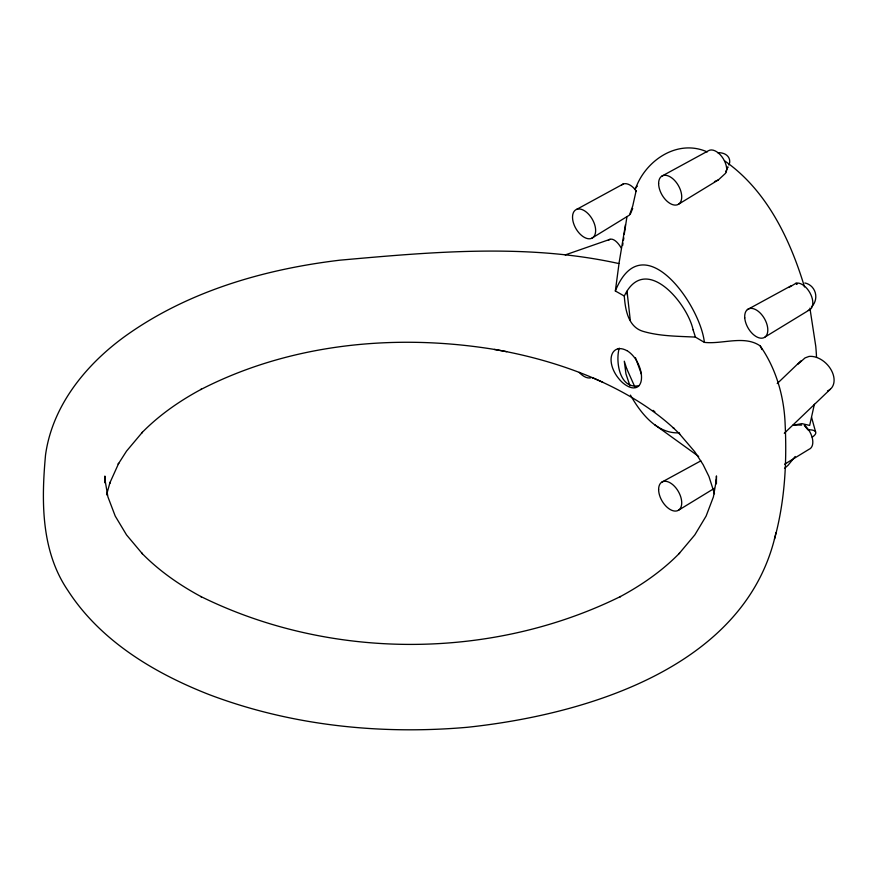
<?xml version="1.0" encoding="UTF-8"?>
<svg xmlns="http://www.w3.org/2000/svg" width="878" height="878" viewBox="0 0 878 878"><rect width="100%" height="100%" fill="white"/><g stroke="black" fill="none" stroke-linecap="round" stroke-linejoin="round"><path stroke-width="1.32" d="M716.426 483.822L716.448 475.931L716.207 482.922L716.36 479.739L713.408 496.904L706.11 516.077L694.805 534.911L679.001 553.722L679.627 553.085C662.308 570.843 641.719 585.121 619.912 596.82L620.505 596.502C491.109 660.377 330.227 660.377 200.832 596.502L201.424 596.82C179.617 585.121 159.028 570.843 141.709 553.085L142.335 553.722L126.531 534.911L115.227 516.077L107.928 496.904L104.987 479.805L105.13 482.988L104.888 476.052L104.899 478.664M774.451 539.235C784.702 501.975 786.984 463.222 785.162 424.754C784.197 396.889 776.295 368.936 760.227 345.943C744.434 334.891 722.396 344.461 704.365 342.376L695.42 337.108C677.893 336.186 659.916 336.329 642.937 331.313C628.033 326.868 625.246 309.308 624.291 296.04L615.346 290.98L619.012 263.598C527.239 243.272 432.536 251.92 339.863 260.184C263.971 269.261 187.574 291.353 124.895 336.395C85.748 364.776 52.23 405.866 45.524 455.056C41.343 500.833 40.871 550.89 67.902 590.499C100.432 640.918 154.265 673.097 209.041 694.553C291.024 725.667 380.383 734.897 467.436 727.28C586.394 714.582 746.75 666.951 775.954 532.737M678.343 204.344L718.358 179.913L725.601 173.24L726.743 169.805A15.025 8.681 60 0 0 720.179 154.682A15.025 8.681 60 0 0 708.601 150.654L662.001 176.05M622.656 245.478L622.963 243.052M624.236 234.36L626.925 216.833M619.023 263.257L625.465 224.669M623.369 240.517L623.863 237.85M814.378 404.253L809.67 425.424L801.932 423.635L792.79 425.281M621.328 185.302A15.025 8.681 60 0 1 636.122 190.833L632.753 205.891L629.471 215.088L591.52 238.388A16.342 9.428 60 0 1 572.708 219.632A16.342 9.428 60 0 1 588.04 213.628A16.342 9.428 60 0 1 591.52 238.388M106.556 494.852L110.046 482.285L109.596 483.471L118.717 463.277L118.168 464.188L126.531 451.116L142.335 432.305L141.709 432.931C159.028 415.184 179.617 400.895 201.424 389.206L200.832 389.525C290.607 343.364 396.121 333.278 494.907 349.51M615.346 290.98C642.74 223.188 700.435 304.918 704.365 342.376M728.872 165.031L729.629 162.836A14.048 10.404 -21.2 0 0 717.82 152.75M635.167 189.692C644.759 160.861 677.256 138.45 707.24 151.938M630.338 214.1L632.698 208.47M624.291 296.04C645.078 252.655 687.276 302.822 693.115 329.865M635.902 191.514L636.199 190.954M795.194 456.494L788.137 465.197L784.526 468.413M726.688 168.565L727.972 166.875L725.952 171.397L726.49 171.836M619.242 348.149C615.302 361.736 619.714 389.744 638.986 385.661M797.795 364.315L805.049 357.906L809.033 356.435A20.424 14.278 46.3 0 1 831.422 370.384A20.424 14.278 46.3 0 1 827.515 390.94M777.217 383.565L800.89 360.902M784.284 433.282L830.281 389.261M788.872 287.512L796.105 283.188A15.025 8.681 60 0 1 810.899 294.745A15.025 8.681 60 0 1 808.287 310.329M765.1 336.965L810.339 309.352M678.343 510.327L714.341 488.344M784.614 464.221L809.022 449.306A15.025 8.681 60 0 0 805.828 426.532L804.303 425.259L807.892 429.858A14.048 5.081 -15.4 0 1 812.194 437.156M576.659 209.381L623.193 184.018M747.408 309.605L791.034 285.822M662.001 482.033L700.82 460.873M714.451 181.614L718.358 179.913M618.244 348.764L618.266 348.753A21.511 13.17 57.2 0 0 611.055 359.728A21.511 13.082 56.8 0 0 618.244 377.968L618.266 378.001A21.555 12.632 58.8 0 0 626.903 385.76A21.555 12.149 60.8 0 0 635.2 387.78L635.222 387.769A21.511 11.612 62.7 0 0 641.522 377.32A21.511 11.71 63 0 0 635.222 358.564L635.2 358.531A21.555 12.248 61.2 0 0 626.903 350.574M565.223 254.927L610.045 239.31M796.5 284.077L797.257 283.846L796.434 284.066L796.028 283.221M794.678 424.952L801.636 425.095M679.396 432.843C656.59 433.973 640.633 412.934 630.426 395.122M506.628 351.661L494.588 349.444C528.304 355.327 561.492 364.579 593.023 377.935L592.277 377.606L602.78 382.248M592.277 377.606C621.833 390.337 650.258 406.569 673.997 428.486L673.163 427.674L680.066 434.39M724.449 160.74C766.582 190.054 790.035 239.046 804.5 286.93M654.725 424.743L698.679 456.45M653.111 410.377L654.878 411.848M679.221 433.556L694.871 451.896L703.102 464.627L708.941 476.469L714.505 493.82M760.227 345.943L761.983 349.554M634.959 387.143L626.596 368.42M629.976 385.837L625.959 373.929L624.291 361.187L626.596 368.409M641.467 374.215L635.485 357.785M693.115 329.876L695.42 337.108M811.612 417.489L815.552 431.778M809.911 308.134L815.761 346.239A267.208 154.276 60 0 1 816.529 357.137M630.283 320.261L627.024 291.255A237.784 137.286 60 0 0 627.441 295.118M618.123 348.807A21.555 12.632 58.8 0 1 626.738 350.596M804.852 282.968A14.048 13.598 -80.6 0 1 811.437 306.971M634.553 189.077A14.048 1.427 -54.9 0 1 637.34 186.18M590.718 377.836A16.342 9.428 60 0 1 579.206 372.36M608.377 240.352A20.424 8.615 70.8 0 1 621.207 247.991M658.621 183.524A16.342 9.428 60 0 0 675.95 205.079A16.342 9.428 60 0 0 675.95 181.976A16.342 9.428 60 0 0 658.621 183.524M658.621 489.507A16.342 9.428 60 0 0 675.95 511.062A16.342 9.428 60 0 0 675.95 487.959A16.342 9.428 60 0 0 658.621 489.507M744.742 317.803A16.342 9.428 60 0 0 762.883 338.041A16.342 9.428 60 0 0 761.138 314.017A16.342 9.428 60 0 0 744.742 317.803"/></g></svg>
